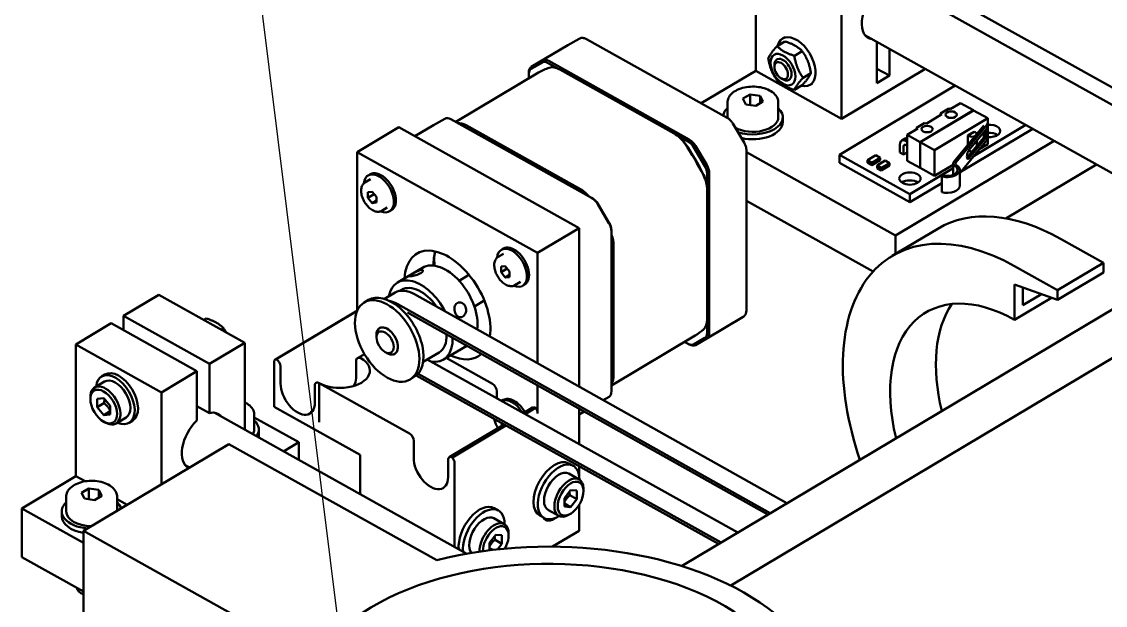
# Model space of a CAD drawing. Header units: millimetres. Extents: x -2685 to 3000, y -4484 to 2121.
# Drawn here: x 2041.8 to 2223.1, y 1636 to 1733.6 of the extents above; entities that cross this region are included whole.
import ezdxf

# ---------------------------------------------------------------- set-up
doc = ezdxf.new("R2010")
doc.units = ezdxf.units.MM
doc.header["$LTSCALE"] = 7.142857
doc.layers.add('Symbol (ISO)', color=7, linetype='Continuous', lineweight=25)
doc.layers.add('Visible (ISO)', color=7, linetype='Continuous', lineweight=50)

# ---------------------------------------------------------------- blocks, each defined once
blk = doc.blocks.new('Balloon3')
at = {"layer": 'Symbol (ISO)'}
blk.add_line((293.358, 227.884), (288.826, 264.399), dxfattribs=at)

msp = doc.modelspace()

# ---------------------------------------------------------------- linework, layer by layer
at = {"layer": 'Visible (ISO)'}
for p, q in [((2164.581, 1725.412), (2164.581, 1745.824)), ((2253.828, 1703.163), (2187.733, 1740.114)), ((2178.949, 1737.792), (2178.949, 1717.379)), ((2197.579, 1737.503), (2226.935, 1721.092)), ((2243.911, 1697.251), (2182.854, 1731.385)), ((2127.047, 1726.05), (2133.134, 1729.679)), ((2133.146, 1729.686), (2135.034, 1730.777)), ((2136.29, 1730.713), (2159.813, 1717.562)), ((2169.458, 1730.33), (2168.149, 1729.55)), ((2169.063, 1730.799), (2169.46, 1731.036)), ((2184.862, 1723.354), (2184.862, 1730.263)), ((2172.361, 1728.707), (2171.052, 1727.927)), ((2186.949, 1729.096), (2186.949, 1724.599)), ((2127.008, 1725.735), (2128.896, 1726.826)), ((2128.943, 1727.145), (2127.055, 1726.055)), ((2129.785, 1726.747), (2131.673, 1725.692)), ((2153.482, 1713.905), (2129.959, 1727.055)), ((2167.716, 1726.017), (2167.706, 1726.356)), ((2178.949, 1717.379), (2192.862, 1725.675)), ((2184.862, 1725.765), (2186.949, 1724.599)), ((2192.862, 1725.675), (2192.862, 1725.79)), ((2128.262, 1725.114), (2114.416, 1716.859)), ((2126.634, 1725.135), (2126.634, 1724.144)), ((2126.64, 1724.147), (2126.64, 1724.931)), ((2131.8, 1725.624), (2150.946, 1714.921)), ((2291.399, 1725.565), (2152.186, 1642.56)), ((2155.479, 1719.985), (2164.581, 1725.412)), ((2164.581, 1725.412), (2178.949, 1717.379)), ((2168.825, 1724.157), (2169.118, 1723.987)), ((2173.813, 1725.038), (2172.504, 1724.257)), ((2186.949, 1724.599), (2184.862, 1723.354)), ((2172.361, 1722.992), (2171.052, 1722.211)), ((2173.673, 1723.069), (2174.069, 1723.306)), ((2197.974, 1722.932), (2178.591, 1711.375)), ((2298.291, 1721.497), (2160.405, 1639.283)), ((2162.433, 1720.751), (2163.638, 1721.469)), ((2162.908, 1719.789), (2162.433, 1720.751)), ((2163.638, 1721.469), (2165.318, 1721.226)), ((2163.638, 1719.683), (2163.638, 1721.469)), ((2165.793, 1720.264), (2164.588, 1719.546)), ((2165.318, 1721.226), (2165.793, 1720.264)), ((2165.318, 1719.981), (2165.318, 1721.226)), ((2159.863, 1720.099), (2159.863, 1717.65)), ((2164.588, 1719.546), (2162.908, 1719.789)), ((2168.363, 1720.099), (2168.363, 1717.65)), ((2201.011, 1718.8), (2192.107, 1713.491)), ((2192.114, 1713.487), (2201.018, 1718.796)), ((2196.897, 1719.09), (2195.506, 1718.261)), ((2196.897, 1719.09), (2197.113, 1718.97)), ((2197.113, 1718.97), (2198.852, 1720.007)), ((2201.011, 1718.8), (2198.852, 1720.007)), ((2201.011, 1718.792), (2201.011, 1718.8)), ((2203.399, 1717.464), (2201.018, 1718.796)), ((2110.708, 1716.307), (2112.596, 1717.398)), ((2113.612, 1717.308), (2137.135, 1704.158)), ((2160.761, 1716.595), (2162.65, 1713.393)), ((2169.113, 1716.833), (2169.113, 1717.65)), ((2192.863, 1716.685), (2191.471, 1715.855)), ((2192.863, 1716.685), (2193.078, 1716.564)), ((2193.078, 1716.564), (2195.722, 1718.14)), ((2194.495, 1712.155), (2203.399, 1717.464)), ((2195.722, 1718.14), (2195.506, 1718.261)), ((2195.506, 1718.012), (2195.506, 1718.261)), ((2203.399, 1717.464), (2203.399, 1713.137)), ((2104.896, 1715.953), (2097.939, 1711.805)), ((2135.069, 1699.085), (2104.896, 1715.953)), ((2110.699, 1716.303), (2107.588, 1714.447)), ((2135.294, 1705.589), (2116.148, 1716.292)), ((2151.164, 1714.796), (2150.993, 1714.894)), ((2151.142, 1714.808), (2153.308, 1713.597)), ((2189.948, 1714.698), (2191.687, 1715.735)), ((2191.687, 1715.735), (2191.471, 1715.855)), ((2191.471, 1715.606), (2191.471, 1715.855)), ((2197.718, 1710.155), (2202.771, 1716.273)), ((2198.034, 1710.068), (2203.302, 1716.447)), ((2198.936, 1708.548), (2210.922, 1715.694)), ((2200.095, 1714.596), (2201.139, 1715.218)), ((2203.302, 1715.835), (2200.29, 1712.187)), ((2201.128, 1711.202), (2209.755, 1716.346)), ((2201.318, 1715.118), (2201.139, 1715.218)), ((2201.547, 1714.791), (2201.547, 1714.807)), ((2202.771, 1715.192), (2202.771, 1714.273)), ((2202.986, 1715.452), (2202.986, 1714.534)), ((2203.138, 1716.492), (2203.302, 1716.447)), ((2203.138, 1715.636), (2203.138, 1714.492)), ((2203.302, 1715.835), (2203.302, 1716.447)), ((2214.514, 1713.686), (2187.98, 1697.865)), ((2188.708, 1713.074), (2188.708, 1711.727)), ((2189.593, 1714.078), (2189.002, 1713.725)), ((2189.732, 1713.665), (2189.948, 1713.544)), ((2189.732, 1712.971), (2189.948, 1712.85)), ((2189.948, 1710.37), (2189.948, 1714.698)), ((2189.948, 1714.698), (2192.107, 1713.491)), ((2192.107, 1709.163), (2192.107, 1713.491)), ((2192.114, 1713.487), (2194.495, 1712.155)), ((2192.114, 1709.159), (2192.114, 1713.487)), ((2198.716, 1708.281), (2203.302, 1713.834)), ((2202.986, 1714.534), (2199.974, 1710.886)), ((2200.095, 1713.033), (2200.095, 1714.596)), ((2200.095, 1714.596), (2200.275, 1714.496)), ((2200.29, 1710.799), (2203.302, 1714.447)), ((2201.547, 1712.79), (2201.547, 1713.709)), ((2202.074, 1712.347), (2203.399, 1713.137)), ((2202.986, 1714.534), (2202.771, 1714.273)), ((2203.138, 1714.492), (2202.771, 1714.273)), ((2202.986, 1714.534), (2203.302, 1714.447)), ((2202.986, 1714.534), (2203.138, 1714.492)), ((2203.302, 1713.834), (2203.302, 1714.447)), ((2097.939, 1711.805), (2097.939, 1685.304)), ((2128.112, 1694.937), (2097.939, 1711.805)), ((2154.197, 1712.682), (2156.085, 1709.48)), ((2156.386, 1709.657), (2154.498, 1712.859)), ((2163.035, 1712.097), (2163.035, 1685.362)), ((2163.035, 1711.81), (2187.98, 1697.865)), ((2178.591, 1711.375), (2190.372, 1704.789)), ((2178.591, 1711.375), (2178.591, 1710.028)), ((2184.687, 1711.269), (2183.296, 1710.439)), ((2185.405, 1710.867), (2184.687, 1711.269)), ((2189.319, 1711.385), (2188.708, 1711.727)), ((2189.319, 1712.732), (2189.319, 1711.385)), ((2189.91, 1711.738), (2189.319, 1711.385)), ((2189.91, 1712.871), (2189.91, 1711.738)), ((2194.495, 1712.155), (2194.495, 1707.828)), ((2199.924, 1711.065), (2200.313, 1711.297)), ((2200.214, 1712.08), (2200.275, 1712.046)), ((2178.591, 1710.028), (2190.372, 1703.441)), ((2183.296, 1710.439), (2183.296, 1710.031)), ((2183.296, 1710.439), (2184.014, 1710.037)), ((2183.296, 1710.031), (2184.014, 1709.629)), ((2184.014, 1710.037), (2185.405, 1710.867)), ((2184.014, 1709.629), (2185.405, 1710.459)), ((2184.014, 1710.037), (2184.014, 1709.629)), ((2186.267, 1710.385), (2184.876, 1709.555)), ((2184.876, 1709.555), (2184.876, 1709.147)), ((2184.876, 1709.555), (2185.594, 1709.154)), ((2185.405, 1710.867), (2185.405, 1710.459)), ((2185.594, 1709.154), (2186.986, 1709.983)), ((2185.594, 1708.746), (2186.986, 1709.575)), ((2186.986, 1709.983), (2186.267, 1710.385)), ((2186.986, 1709.983), (2186.986, 1709.575)), ((2189.948, 1710.37), (2192.107, 1709.163)), ((2194.495, 1707.828), (2197.621, 1709.692)), ((2197.621, 1707.993), (2197.621, 1709.907)), ((2206.444, 1700.709), (2221.581, 1709.735)), ((2099.75, 1707.904), (2100.098, 1708.112)), ((2156.454, 1708.264), (2156.454, 1705.826)), ((2156.807, 1681.532), (2156.807, 1708.267)), ((2184.876, 1709.147), (2185.594, 1708.746)), ((2185.594, 1709.154), (2185.594, 1708.746)), ((2190.372, 1704.789), (2197.621, 1709.111)), ((2192.114, 1709.168), (2192.107, 1709.163)), ((2192.114, 1709.159), (2194.495, 1707.828)), ((2195.712, 1707.726), (2195.863, 1707.908)), ((2195.712, 1705.113), (2195.712, 1707.726)), ((2198.716, 1706.208), (2198.716, 1708.82)), ((2099.23, 1706.721), (2100.135, 1707.26)), ((2156.452, 1705.877), (2156.458, 1705.68)), ((2190.372, 1703.441), (2195.712, 1706.625)), ((2099.711, 1705.107), (2100.43, 1705.177)), ((2099.711, 1704.165), (2099.711, 1705.107)), ((2100.752, 1704.785), (2099.711, 1704.165)), ((2100.43, 1703.292), (2099.711, 1704.165)), ((2100.43, 1705.177), (2101.148, 1704.304)), ((2101.148, 1704.304), (2101.148, 1703.361)), ((2137.329, 1704.046), (2137.158, 1704.144)), ((2156.459, 1705.572), (2156.459, 1683.812)), ((2190.372, 1704.789), (2190.372, 1703.441)), ((2101.148, 1703.72), (2100.43, 1703.292)), ((2101.148, 1703.361), (2100.43, 1703.292)), ((2102.047, 1701.997), (2102.951, 1702.536)), ((2103.335, 1701.892), (2103.683, 1702.099)), ((2138.151, 1703.112), (2140.039, 1699.91)), ((2140.086, 1699.94), (2138.198, 1703.142)), ((2163.035, 1703.645), (2184.209, 1691.808)), ((2135.069, 1699.085), (2128.112, 1694.937)), ((2135.069, 1672.565), (2135.069, 1699.085)), ((2140.453, 1698.771), (2140.459, 1698.574)), ((2140.46, 1698.52), (2140.46, 1671.785)), ((2187.415, 1694.436), (2195.067, 1698.998)), ((2187.98, 1697.865), (2187.98, 1694.772)), ((2215.552, 1697.301), (2222.736, 1693.285)), ((2122.021, 1695.454), (2122.369, 1695.661)), ((2128.112, 1676.468), (2128.112, 1694.937)), ((2140.808, 1674.48), (2140.808, 1696.24)), ((2121.501, 1694.27), (2122.405, 1694.81)), ((2222.736, 1693.285), (2215.084, 1688.723)), ((2222.736, 1691.652), (2222.736, 1693.285)), ((2108.837, 1692.459), (2104.663, 1689.97)), ((2114.96, 1690.288), (2116.624, 1691.28)), ((2121.982, 1692.657), (2122.7, 1692.727)), ((2121.982, 1691.714), (2121.982, 1692.657)), ((2123.023, 1692.335), (2121.982, 1691.714)), ((2122.7, 1690.841), (2121.982, 1691.714)), ((2122.7, 1692.727), (2123.419, 1691.854)), ((2123.419, 1691.27), (2122.7, 1690.841)), ((2123.419, 1691.854), (2123.419, 1690.911)), ((2207.9, 1692.739), (2215.084, 1688.723)), ((2221.345, 1690.823), (2222.736, 1691.652)), ((2123.419, 1690.911), (2122.7, 1690.841)), ((2124.317, 1689.546), (2125.222, 1690.086)), ((2125.606, 1689.441), (2125.953, 1689.649)), ((2207.9, 1689.666), (2215.084, 1687.09)), ((2207.9, 1683.758), (2207.9, 1689.666)), ((2216.475, 1687.919), (2221.345, 1690.823)), ((2058.845, 1684.413), (2064.758, 1687.938)), ((2064.758, 1687.938), (2079.126, 1679.906)), ((2104.279, 1688.307), (2102.499, 1687.246)), ((2105.38, 1688.768), (2105.092, 1688.596)), ((2169.811, 1653.068), (2107.498, 1688.037)), ((2209.291, 1689.167), (2209.291, 1686.22)), ((2209.291, 1686.22), (2212.378, 1688.06)), ((2215.084, 1688.723), (2215.084, 1687.09)), ((2215.084, 1687.09), (2216.475, 1687.919)), ((2099.794, 1687.067), (2099.098, 1686.652)), ((2167.028, 1651.409), (2104.715, 1686.378)), ((2117.521, 1685.994), (2119.184, 1686.986)), ((2207.9, 1683.758), (2214.088, 1687.447)), ((2058.845, 1682.002), (2058.845, 1684.413)), ((2058.845, 1684.413), (2073.213, 1676.38)), ((2072.257, 1683.746), (2072.655, 1683.983)), ((2097.949, 1685.31), (2084.233, 1677.132)), ((2097.924, 1685.253), (2084.386, 1677.181)), ((2166.605, 1651.157), (2106.334, 1684.98)), ((2156.394, 1680.618), (2162.481, 1684.247)), ((2050.845, 1679.643), (2056.758, 1683.168)), ((2056.758, 1683.168), (2071.126, 1675.136)), ((2075.16, 1682.123), (2075.558, 1682.36)), ((2156.454, 1683.61), (2156.454, 1681.529)), ((2101.155, 1680.752), (2101.155, 1680.753)), ((2154.483, 1681.138), (2140.46, 1672.777)), ((2156.085, 1680.724), (2154.197, 1679.634)), ((2154.498, 1679.522), (2156.386, 1680.613)), ((2050.845, 1657.597), (2050.845, 1679.643)), ((2050.845, 1679.643), (2065.213, 1671.61)), ((2079.126, 1679.906), (2073.213, 1676.38)), ((2079.126, 1665.35), (2079.126, 1679.906)), ((2116.25, 1679.415), (2112.345, 1677.087)), ((2152.678, 1680.062), (2153.482, 1679.612)), ((2153.308, 1679.712), (2152.681, 1680.063)), ((2097.738, 1673.998), (2097.738, 1676.856)), ((2099.125, 1678.017), (2097.979, 1677.334)), ((2102.568, 1678.383), (2102.91, 1678.186)), ((2111.628, 1678.289), (2108.957, 1676.697)), ((2109.635, 1677.1), (2161.588, 1648.166)), ((2112.81, 1677.364), (2120.569, 1673.026)), ((2071.126, 1675.136), (2065.213, 1671.61)), ((2071.126, 1666.911), (2071.126, 1675.136)), ((2073.213, 1676.38), (2073.213, 1668.155)), ((2084.027, 1676.675), (2084.027, 1669.217)), ((2085.104, 1673.105), (2085.104, 1675.963)), ((2054.011, 1672.406), (2055.68, 1673.402)), ((2055.725, 1674.593), (2055.168, 1674.261)), ((2091.093, 1673.228), (2091.058, 1673.207)), ((2091.57, 1666.633), (2091.57, 1673.165)), ((2106.656, 1664.731), (2091.57, 1673.165)), ((2107.476, 1674.183), (2106.78, 1673.769)), ((2107.808, 1674.419), (2158.381, 1646.253)), ((2108.126, 1674.732), (2158.806, 1646.507)), ((2065.213, 1671.61), (2065.213, 1656.254)), ((2090.852, 1672.75), (2090.852, 1669.892)), ((2121.287, 1670.611), (2121.287, 1671.808)), ((2128.112, 1668.102), (2128.112, 1672.758)), ((2053.299, 1670.396), (2053.29, 1670.712)), ((2054.447, 1670.544), (2055.525, 1670.649)), ((2054.447, 1669.13), (2054.447, 1670.544)), ((2055.56, 1669.793), (2054.447, 1669.13)), ((2055.525, 1670.649), (2056.603, 1669.339)), ((2122.073, 1670.173), (2122.369, 1670.35)), ((2140.047, 1670.871), (2139.097, 1670.304)), ((2055.525, 1667.82), (2054.447, 1669.13)), ((2055.525, 1667.82), (2056.603, 1668.463)), ((2056.603, 1667.925), (2055.525, 1667.82)), ((2056.603, 1669.339), (2056.603, 1667.925)), ((2071.126, 1669.322), (2073.213, 1668.155)), ((2116.246, 1644.598), (2073.998, 1668.217)), ((2080.713, 1667.838), (2080.713, 1665.389)), ((2084.027, 1669.217), (2098.395, 1661.184)), ((2090.099, 1668.298), (2090.515, 1668.546)), ((2127.241, 1669.052), (2125.717, 1668.144)), ((2126.019, 1667.976), (2127.753, 1669.01)), ((2135.069, 1662.936), (2135.069, 1668.854)), ((2135.891, 1668.393), (2135.069, 1667.902)), ((2055.489, 1666.724), (2055.762, 1666.566)), ((2057.596, 1666.394), (2059.265, 1667.389)), ((2060.334, 1666.862), (2059.777, 1666.531)), ((2080.713, 1667.42), (2088.169, 1663.252)), ((2122.51, 1666.231), (2113.328, 1660.757)), ((2113.84, 1660.714), (2122.811, 1666.063)), ((2121.982, 1666.403), (2121.982, 1666.525)), ((2122.088, 1666.466), (2121.982, 1666.403)), ((2122.25, 1666.077), (2121.982, 1666.403)), ((2081.463, 1664.572), (2081.463, 1665.389)), ((2076.467, 1662.964), (2052.12, 1648.447)), ((2111.251, 1643.518), (2076.467, 1662.964)), ((2088.169, 1663.252), (2085.609, 1661.726)), ((2088.169, 1660.294), (2088.169, 1663.252)), ((2107.375, 1660.655), (2107.375, 1663.512)), ((2098.395, 1661.184), (2098.395, 1654.577)), ((2069.902, 1659.05), (2069.118, 1659.488)), ((2113.122, 1660.3), (2113.122, 1657.442)), ((2114.2, 1645.742), (2114.2, 1659.806)), ((2133.335, 1659.727), (2134.053, 1659.325)), ((2135.069, 1657.488), (2135.069, 1659.237)), ((2041.802, 1652.205), (2050.845, 1657.597)), ((2050.845, 1657.597), (2052.402, 1656.727)), ((2135.045, 1657.052), (2133.321, 1658.016)), ((2051.828, 1654.803), (2053.032, 1655.521)), ((2053.032, 1655.521), (2054.713, 1655.278)), ((2053.032, 1653.735), (2053.032, 1655.521)), ((2054.713, 1655.278), (2055.188, 1654.316)), ((2054.713, 1654.033), (2054.713, 1655.278)), ((2132.581, 1653.922), (2133.625, 1655.251)), ((2133.625, 1655.251), (2134.668, 1655.166)), ((2134.668, 1655.166), (2134.668, 1653.752)), ((2135.78, 1655.202), (2135.771, 1655.539)), ((2049.258, 1654.151), (2049.258, 1651.702)), ((2052.303, 1653.841), (2051.828, 1654.803)), ((2053.983, 1653.598), (2052.303, 1653.841)), ((2055.188, 1654.316), (2053.983, 1653.598)), ((2057.758, 1654.151), (2057.758, 1651.808)), ((2057.758, 1653.733), (2059.423, 1652.802)), ((2132.581, 1652.507), (2132.581, 1653.922)), ((2133.519, 1654.394), (2134.668, 1653.752)), ((2134.668, 1653.752), (2133.625, 1652.422)), ((2041.802, 1644.04), (2041.802, 1652.205)), ((2041.802, 1652.205), (2052.12, 1646.437)), ((2048.508, 1650.885), (2048.508, 1651.702)), ((2120.813, 1652.261), (2121.532, 1651.86)), ((2131.629, 1650.942), (2129.905, 1651.906)), ((2132.581, 1653.006), (2133.625, 1652.422)), ((2133.625, 1652.422), (2132.581, 1652.507)), ((2135.069, 1648.462), (2135.069, 1652.818)), ((2122.524, 1649.586), (2120.8, 1650.55)), ((2128.455, 1650.999), (2129.173, 1650.597)), ((2133.591, 1651.285), (2133.299, 1651.117)), ((2052.12, 1648.447), (2086.904, 1629.001)), ((2052.12, 1607.622), (2052.12, 1648.447)), ((2120.06, 1646.456), (2121.103, 1647.785)), ((2121.103, 1647.785), (2122.147, 1647.7)), ((2123.259, 1647.736), (2123.249, 1648.073)), ((2135.069, 1648.462), (2130.607, 1645.802)), ((2120.06, 1645.18), (2120.06, 1646.456)), ((2120.997, 1646.928), (2122.147, 1646.286)), ((2122.147, 1646.286), (2121.403, 1645.338)), ((2122.147, 1647.7), (2122.147, 1646.286)), ((2120.06, 1645.54), (2120.588, 1645.245)), ((2041.802, 1644.04), (2052.12, 1638.272)), ((2052.087, 1637.817), (2051.74, 1638.018))]:
    msp.add_line(p, q, dxfattribs=at)
for centre, major_axis, ratio, start_param, end_param in [((2185.905, 1735.408), (-2.513, -4.495), 0.5679804, 4.2146152, 6.5251304), ((2171.368, 1726.934), (2.305, -3.865), 0.5865704, 5.7586721, 9.9492912), ((2128.071, 1724.332), (-1.024, 1.718), 0.5865704, 6.2750046, 7.0604028), ((2127.897, 1724.228), (-0.896, 1.503), 0.5865704, 6.2750046, 7.0604028), ((2141.373, 1703.126), (-13.11, 21.988), 0.5865704, 6.1544115, 6.2831853), ((2129.785, 1725.319), (-0.896, 1.503), 0.5865704, 5.4896064, 6.2750046), ((2129.959, 1725.422), (-1.024, 1.718), 0.5865704, 5.4896064, 6.2750046), ((2131.8, 1722.358), (-2.048, 3.436), 0.5865704, 5.4896064, 6.1544115), ((2169.142, 1725.607), (1.024, -1.718), 0.5865704, 5.4732362, 10.234727), ((2164.113, 1717.65), (-5, 0), 0.5773503, 5.7283743, 6.182667), ((2164.113, 1717.65), (5, 0), 0.5773503, 4.1890454, 6.8379963), ((2113.612, 1715.675), (-1.024, 1.718), 0.5865704, 5.4896064, 6.2750046), ((2116.148, 1713.026), (-2.048, 3.436), 0.5865704, 5.4896064, 5.9908934), ((2164.113, 1717.65), (-4.25, 0), 0.5773503, 0, 0.0487275), ((2164.113, 1717.65), (4.25, 0), 0.5773503, 3.9539827, 6.2831853), ((2164.113, 1716.833), (5, 0), 0.5773503, 4.3182623, 6.2831853), ((2111.724, 1714.585), (-1.024, 1.718), 0.5865704, 6.2750046, 6.2831853), ((2150.946, 1711.655), (2.048, -3.436), 0.5865704, 1.6832087, 2.3480138), ((2151.12, 1711.759), (-1.92, 3.221), 0.5865704, 4.8248013, 5.4732362), ((2200.797, 1714.807), (0.75, 0), 0.5773503, 6.2438987, 7.0846836), ((2203.716, 1715.341), (1.787, 0), 0.5773503, 4.534164, 8.0322066), ((2203.716, 1713.993), (1.788, 0), 0.5773503, 0.7111612, 1.7490213), ((2203.716, 1713.993), (1.787, 0), 0.5773503, 0.7111612, 1.7490213), ((2141.373, 1703.126), (13.11, -21.988), 0.5865704, 1.4420225, 1.6832087), ((2141.547, 1703.23), (-12.982, 21.773), 0.5865704, 4.5836152, 4.8248013), ((2153.308, 1712.168), (0.896, -1.503), 0.5865704, 1.5626156, 2.3480138), ((2153.482, 1712.272), (-1.024, 1.718), 0.5865704, 4.7042083, 5.4896064), ((2189.732, 1712.501), (-0.73, 1.224), 0.5865704, 5.4896064, 7.0604028), ((2189.732, 1712.501), (-0.294, 0.494), 0.5865704, 5.4896064, 7.0604028), ((2190.323, 1712.854), (-0.73, 1.224), 0.5865704, 5.8645886, 6.2831853), ((2200.797, 1714.807), (0.75, 0), 0.5773503, 3.9430909, 5.4325699), ((2200.29, 1711.493), (-0.226, -0.82), 0.3514313, 3.8061191, 6.9477118), ((2200.797, 1712.357), (0.75, 0), 0.5773503, 3.9430909, 4.7595209), ((2155.196, 1708.966), (0.896, -1.503), 0.5865704, 0.7772175, 1.5626156), ((2155.37, 1709.07), (-1.024, 1.718), 0.5865704, 3.9188101, 4.7042082), ((2196.616, 1708.82), (2.1, 0), 0.5773503, 4.267438, 7.0368621), ((2196.616, 1708.82), (1.75, 0), 0.5773503, 4.267438, 7.0368621), ((2198.621, 1709.907), (-1, 0), 0.5773503, 5.8382343, 7.0368621), ((2198.621, 1709.907), (-0.65, 0), 0.5773503, 5.8382343, 7.0368621), ((2199.974, 1711.58), (-0.226, -0.82), 0.3514313, 0.5805346, 0.6645265), ((2101.543, 1704.898), (1.792, -3.006), 0.5865704, 5.6050992, 10.1028641), ((2101.891, 1705.105), (1.792, -3.006), 0.5865704, 0, 3.1415927), ((2153.586, 1707.179), (2.048, -3.436), 0.5865704, 0.7772175, 1.4420226), ((2153.76, 1707.282), (-1.92, 3.221), 0.5865704, 3.9515417, 4.5836152), ((2190.378, 1706.04), (1.788, 0), 0.5773503, 0.7111612, 2.4304314), ((2190.378, 1706.04), (1.787, 0), 0.5773503, 0.7111612, 2.4304314), ((2196.616, 1706.208), (2.1, 0), 0.5773503, 4.267438, 6.2831853), ((2135.294, 1702.323), (-2.048, 3.436), 0.5865704, 4.9883195, 5.4896064), ((2137.135, 1702.525), (1.024, -1.718), 0.5865704, 1.5626156, 2.3480138), ((2137.309, 1702.629), (-0.896, 1.503), 0.5865704, 4.7042083, 5.4732362), ((2164.113, 1704.586), (2.009, 0), 0.5773503, 4.1458494, 4.2419932), ((2215.552, 1664.642), (-20.485, 34.356), 0.5865704, 5.4896064, 6.2831853), ((2139.023, 1699.323), (1.024, -1.718), 0.5865704, 0.7772175, 1.5626156), ((2139.197, 1699.427), (-0.896, 1.503), 0.5865704, 3.9515417, 4.7042082), ((2137.934, 1697.846), (-2.048, 3.436), 0.5865704, 3.9188101, 4.4159261), ((2207.9, 1660.079), (-20.485, 34.356), 0.5865704, 5.4896064, 7.5101255), ((2113.026, 1686.224), (-5.121, 8.589), 0.5865704, 3.7582984, 7.0059196), ((2117.895, 1689.128), (5.121, -8.589), 0.5865704, 3.645964, 3.9584755), ((2123.813, 1692.448), (1.792, -3.006), 0.5865704, 5.6050992, 10.1028641), ((2124.161, 1692.655), (1.792, -3.006), 0.5865704, 0, 3.1415927), ((2112.678, 1686.017), (-3.841, 6.442), 0.5865704, 3.7715295, 6.2831853), ((2108.504, 1683.528), (-3.841, 6.442), 0.5865704, 4.6166146, 6.8644394), ((2108.504, 1683.528), (-3.124, 5.239), 0.5865704, 4.8306303, 6.2831853), ((2103.635, 1680.625), (3.841, -6.442), 0.5865704, 0, 3.1415927), ((2107.489, 1682.923), (-3.21, 5.384), 0.5865704, 5.4877412, 6.2831853), ((2104.707, 1681.264), (-3.21, 5.384), 0.5865704, 5.4877412, 5.7984586), ((2207.9, 1660.079), (-14.852, 24.908), 0.5865704, 5.4896064, 7.3703548), ((2215.552, 1664.642), (-14.852, 24.908), 0.5865704, 0.2649526, 1.0871695), ((2102.939, 1680.21), (1.28, -2.147), 0.5865704, 5.4732362, 10.334112), ((2102.939, 1680.21), (-1.28, 2.147), 0.5865704, 2.3316436, 6.4169016), ((2153.586, 1685.419), (2.048, -3.436), 0.5865704, 0.1124123, 0.7772175), ((2108.504, 1683.528), (3.841, -6.442), 0.5865704, 5.8188712, 7.0965995), ((2108.504, 1683.528), (3.124, -5.239), 0.5865704, 0, 0.8221555), ((2141.373, 1703.126), (13.11, -21.988), 0.5865704, 0, 0.1124124), ((2155.196, 1682.232), (0.896, -1.503), 0.5865704, 6.2750046, 7.0604028), ((2155.37, 1682.335), (1.024, -1.718), 0.5865704, 6.2750046, 7.0604028), ((2153.308, 1681.141), (0.896, -1.503), 0.5865704, 5.4896064, 6.2750046), ((2153.482, 1681.245), (1.024, -1.718), 0.5865704, 5.4896064, 6.2750046), ((2084.745, 1676.273), (-0.512, 0.859), 0.5865704, 6.0132052, 7.0604028), ((2084.386, 1676.364), (0.512, -0.859), 0.5865704, 0.7772175, 2.3480138), ((2095.048, 1675.239), (5, 0), 0.5773503, 3.9430909, 7.0846836), ((2113.026, 1686.224), (5.121, -8.589), 0.5865704, 5.5604511, 6.3994243), ((2057.473, 1670.396), (-2.305, 3.865), 0.5865704, 2.4619188, 6.9628591), ((2058.029, 1670.728), (-2.305, 3.865), 0.5865704, 3.1415927, 6.2831853), ((2057.473, 1670.396), (-1.792, 3.006), 0.5865704, 3.1415927, 6.2831853), ((2087.978, 1671.499), (2.048, -3.436), 0.5865704, 3.9188101, 7.0604028), ((2091.57, 1672.348), (-0.512, 0.859), 0.5865704, 5.4896064, 7.0604028), ((2137.934, 1676.086), (2.048, -3.436), 0.5865704, 0.2801015, 0.7772175), ((2055.803, 1669.4), (-1.792, 3.006), 0.5865704, 2.3316436, 7.0931344), ((2120.569, 1672.209), (0.512, -0.859), 0.5865704, 0.7772175, 2.3480138), ((2139.023, 1672.588), (1.024, -1.718), 0.5865704, 0, 0.7772175), ((2123.813, 1667.136), (-1.792, 3.006), 0.5865704, 4.7296086, 6.2533347), ((2124.161, 1667.344), (-1.792, 3.006), 0.5865704, 4.6810142, 6.2831853), ((2072.17, 1663.51), (2.513, 4.495), 0.5679804, 6.0412402, 6.7651161), ((2127.753, 1668.193), (-0.512, 0.859), 0.5865704, 5.4896064, 6.2831853), ((2127.394, 1668.503), (0.512, -0.859), 0.5865704, 0.7772175, 1.824415), ((2072.17, 1663.51), (-2.513, -4.495), 0.5679804, 4.2146152, 6.3220168), ((2076.463, 1665.389), (5, 0), 0.5773503, 5.8828887, 6.8379963), ((2076.463, 1665.389), (4.25, 0), 0.5773503, 5.952114, 6.2831853), ((2076.463, 1664.572), (5, 0), 0.5773503, 6.1129616, 6.2831853), ((2106.656, 1663.914), (0.512, -0.859), 0.5865704, 0.7772175, 2.3480138), ((2110.248, 1659.048), (2.048, -3.436), 0.5865704, 3.9188101, 7.0604028), ((2113.84, 1659.898), (-0.512, 0.859), 0.5865704, 5.4896064, 7.0604028), ((2113.481, 1660.208), (0.512, -0.859), 0.5865704, 0.7772175, 1.824415), ((2130.895, 1655.363), (-2.44, -4.364), 0.5679804, 3.1415927, 6.2831853), ((2131.613, 1654.961), (-2.44, -4.364), 0.5679804, 2.3458388, 7.0789391), ((2131.613, 1654.961), (-1.708, -3.055), 0.5679804, 3.1415927, 6.2831853), ((2133.337, 1653.997), (-1.708, -3.055), 0.5679804, 2.3799669, 7.044811), ((2053.508, 1651.702), (-5, 0), 0.5773503, 5.7283743, 7.7094493), ((2053.508, 1651.702), (5, 0), 0.5773503, 0.1767326, 0.554811), ((2053.508, 1651.702), (-4.25, 0), 0.5773503, 0, 1.5604017), ((2118.373, 1647.897), (2.44, 4.364), 0.5679804, 0, 2.4712041), ((2119.092, 1647.495), (2.44, 4.364), 0.5679804, 5.4874315, 8.7543894), ((2053.508, 1650.885), (-5, 0), 0.5773503, 0, 1.2896113), ((2119.092, 1647.495), (-1.708, -3.055), 0.5679804, 3.1415927, 6.0573279), ((2120.816, 1646.531), (1.708, 3.055), 0.5679804, 5.5215596, 8.6779517), ((2130.895, 1652.913), (-1.464, -2.619), 0.5679804, 5.9786313, 7.1904215), ((2130.027, 1618.957), (46.5, 0), 0.5773503, 5.6324444, 8.2696328), ((2121.103, 1646.371), (1.513, 2.706), 0.5679804, 4.6932967, 8.6531235), ((2130.027, 1618.957), (-41.5, 0), 0.5773503, 2.4325721, 8.5952025), ((2053.508, 1639.038), (-2.5, 0), 0.5773503, 0.105633, 0.982447), ((2053.508, 1638.638), (2.009, 0), 0.5773503, 3.9269908, 3.9501461)]:
    msp.add_ellipse(centre, major_axis=major_axis, ratio=ratio, start_param=start_param, end_param=end_param, dxfattribs=at)
for centre, major_axis, ratio in [((2169.142, 1725.607), (-1.485, 2.491), 0.5865704), ((2168.843, 1725.429), (-0.804, 1.349), 0.5865704), ((2197.279, 1718.073), (-0.95, 0), 0.5773503), ((2193.245, 1715.667), (-0.95, 0), 0.5773503), ((2190.378, 1707.388), (1.787, 0), 0.5773503), ((2102.939, 1680.21), (3.841, -6.442), 0.5865704), ((2102.591, 1680.003), (1.024, -1.718), 0.5865704), ((2055.525, 1669.234), (-1.588, 2.663), 0.5865704), ((2133.625, 1653.837), (-1.513, -2.706), 0.5679804)]:
    msp.add_ellipse(centre, major_axis=major_axis, ratio=ratio, dxfattribs=at)
for points, knots in [([(2133.134, 1729.679), (2133.134, 1729.679), (2133.135, 1729.68), (2133.137, 1729.681), (2133.138, 1729.681), (2133.139, 1729.682), (2133.14, 1729.683), (2133.142, 1729.684), (2133.143, 1729.684), (2133.144, 1729.685), (2133.145, 1729.686), (2133.146, 1729.686)], [2.3480137768, 2.3480137768, 2.3480137768, 2.3480137768, 2.3496499124, 2.3496499124, 2.351286048, 2.351286048, 2.3529221836, 2.3529221836, 2.3545583192, 2.3545583192, 2.3561944548, 2.3561944548, 2.3561944548, 2.3561944548]), ([(2135.034, 1730.777), (2135.113, 1730.822), (2135.197, 1730.856), (2135.371, 1730.903), (2135.459, 1730.914), (2135.635, 1730.918), (2135.721, 1730.91), (2135.891, 1730.878), (2135.974, 1730.854), (2136.135, 1730.792), (2136.214, 1730.755), (2136.29, 1730.713)], [2.35619453, 2.35619453, 2.35619453, 2.35619453, 2.51327415, 2.51327415, 2.67035378, 2.67035378, 2.8274334, 2.8274334, 2.98451303, 2.98451303, 3.14159265, 3.14159265, 3.14159265, 3.14159265]), ([(2159.863, 1720.099), (2159.863, 1720.365), (2159.925, 1720.629), (2160.162, 1721.138), (2160.346, 1721.38), (2160.83, 1721.837), (2161.145, 1722.045), (2161.867, 1722.391), (2162.278, 1722.527), (2163.142, 1722.711), (2163.595, 1722.76), (2164.501, 1722.768), (2164.954, 1722.728), (2165.821, 1722.562), (2166.234, 1722.436), (2166.984, 1722.102), (2167.32, 1721.894), (2167.865, 1721.406), (2168.079, 1721.128), (2168.31, 1720.59), (2168.363, 1720.345), (2168.363, 1720.099)], [2.3722946, 2.3722946, 2.3722946, 2.3722946, 2.6349032, 2.6349032, 2.9217379, 2.9217379, 3.2495681, 3.2495681, 3.5897658, 3.5897658, 3.9273066, 3.9273066, 4.2631117, 4.2631117, 4.6003574, 4.6003574, 4.9405063, 4.9405063, 5.2704786, 5.2704786, 5.5138873, 5.5138873, 5.5138873, 5.5138873]), ([(2159.813, 1717.562), (2159.889, 1717.52), (2159.963, 1717.472), (2160.106, 1717.366), (2160.175, 1717.308), (2160.309, 1717.184), (2160.373, 1717.118), (2160.495, 1716.979), (2160.553, 1716.906), (2160.662, 1716.755), (2160.714, 1716.676), (2160.761, 1716.595)], [3.14159265, 3.14159265, 3.14159265, 3.14159265, 3.29867228, 3.29867228, 3.4557519, 3.4557519, 3.61283153, 3.61283153, 3.76991115, 3.76991115, 3.92699078, 3.92699078, 3.92699078, 3.92699078]), ([(2162.65, 1713.393), (2162.697, 1713.313), (2162.741, 1713.229), (2162.821, 1713.06), (2162.857, 1712.974), (2162.919, 1712.8), (2162.946, 1712.713), (2162.989, 1712.536), (2163.006, 1712.448), (2163.029, 1712.272), (2163.035, 1712.184), (2163.035, 1712.097)], [3.92699086, 3.92699086, 3.92699086, 3.92699086, 4.08407048, 4.08407048, 4.24115011, 4.24115011, 4.39822973, 4.39822973, 4.55530936, 4.55530936, 4.71238898, 4.71238898, 4.71238898, 4.71238898]), ([(2102.047, 1701.997), (2101.897, 1701.908), (2101.728, 1701.854), (2101.361, 1701.817), (2101.163, 1701.839), (2100.744, 1701.959), (2100.523, 1702.066), (2100.09, 1702.354), (2099.879, 1702.537), (2099.49, 1702.957), (2099.313, 1703.193), (2099.009, 1703.696), (2098.883, 1703.961), (2098.69, 1704.499), (2098.625, 1704.771), (2098.567, 1705.298), (2098.573, 1705.553), (2098.667, 1706.015), (2098.753, 1706.225), (2098.975, 1706.529), (2099.094, 1706.639), (2099.23, 1706.721)], [3.9188101, 3.9188101, 3.9188101, 3.9188101, 4.1867047, 4.1867047, 4.4773336, 4.4773336, 4.8047463, 4.8047463, 5.1429009, 5.1429009, 5.4788828, 5.4788828, 5.8134113, 5.8134113, 6.1492194, 6.1492194, 6.4873676, 6.4873676, 6.815928, 6.815928, 7.0604028, 7.0604028, 7.0604028, 7.0604028]), ([(2124.317, 1689.546), (2124.168, 1689.457), (2123.998, 1689.404), (2123.631, 1689.367), (2123.433, 1689.389), (2123.014, 1689.509), (2122.794, 1689.616), (2122.361, 1689.904), (2122.149, 1690.087), (2121.761, 1690.507), (2121.584, 1690.743), (2121.28, 1691.245), (2121.153, 1691.511), (2120.961, 1692.049), (2120.896, 1692.321), (2120.837, 1692.848), (2120.844, 1693.103), (2120.938, 1693.565), (2121.023, 1693.774), (2121.245, 1694.079), (2121.364, 1694.189), (2121.501, 1694.27)], [3.9188101, 3.9188101, 3.9188101, 3.9188101, 4.1867047, 4.1867047, 4.4773336, 4.4773336, 4.8047463, 4.8047463, 5.1429009, 5.1429009, 5.4788828, 5.4788828, 5.8134113, 5.8134113, 6.1492194, 6.1492194, 6.4873676, 6.4873676, 6.815928, 6.815928, 7.0604028, 7.0604028, 7.0604028, 7.0604028]), ([(2106.897, 1691.048), (2106.993, 1691.062), (2107.12, 1691.084), (2107.404, 1691.146), (2107.562, 1691.185), (2107.862, 1691.272), (2108.024, 1691.326), (2108.323, 1691.447), (2108.461, 1691.514), (2108.571, 1691.579), (2108.68, 1691.644), (2108.775, 1691.716), (2108.904, 1691.851), (2108.937, 1691.914), (2108.946, 1692.01), (2108.922, 1692.051), (2108.815, 1692.095), (2108.732, 1692.099), (2108.54, 1692.072), (2108.417, 1692.039), (2108.148, 1691.942), (2108, 1691.877), (2107.72, 1691.742), (2107.569, 1691.663), (2107.284, 1691.507), (2107.151, 1691.429), (2106.932, 1691.299), (2106.832, 1691.237), (2106.689, 1691.138), (2106.645, 1691.101), (2106.616, 1691.052), (2106.63, 1691.037), (2106.722, 1691.028), (2106.801, 1691.035), (2106.897, 1691.048)], [0.56616688, 0.56616688, 0.56616688, 0.56616688, 0.61334682, 0.61334682, 0.66052676, 0.66052676, 0.70770797, 0.70770797, 0.75488917, 0.75488917, 0.75488917, 0.80207037, 0.80207037, 0.84925158, 0.84925158, 0.89643152, 0.89643152, 0.94361146, 0.94361146, 0.99079141, 0.99079141, 1.03797135, 1.03797135, 1.08515255, 1.08515255, 1.13233376, 1.13233376, 1.17951496, 1.17951496, 1.22669616, 1.22669616, 1.27387611, 1.27387611, 1.32105605, 1.32105605, 1.32105605, 1.32105605]), ([(2114.31, 1684.9), (2114.369, 1684.757), (2114.451, 1684.618), (2114.643, 1684.39), (2114.755, 1684.302), (2114.976, 1684.191), (2115.101, 1684.161), (2115.352, 1684.171), (2115.477, 1684.212), (2115.586, 1684.277), (2115.695, 1684.342), (2115.803, 1684.441), (2115.982, 1684.686), (2116.052, 1684.832), (2116.138, 1685.127), (2116.161, 1685.295), (2116.146, 1685.629), (2116.108, 1685.794), (2115.99, 1686.079), (2115.901, 1686.217), (2115.684, 1686.442), (2115.556, 1686.528), (2115.302, 1686.634), (2115.16, 1686.662), (2114.886, 1686.648), (2114.754, 1686.607), (2114.535, 1686.476), (2114.434, 1686.379), (2114.28, 1686.137), (2114.227, 1685.993), (2114.172, 1685.703), (2114.167, 1685.537), (2114.206, 1685.207), (2114.251, 1685.042), (2114.31, 1684.9)], [0.56616688, 0.56616688, 0.56616688, 0.56616688, 0.61334682, 0.61334682, 0.66052676, 0.66052676, 0.70770797, 0.70770797, 0.75488917, 0.75488917, 0.75488917, 0.80207037, 0.80207037, 0.84925158, 0.84925158, 0.89643152, 0.89643152, 0.94361146, 0.94361146, 0.99079141, 0.99079141, 1.03797135, 1.03797135, 1.08515255, 1.08515255, 1.13233376, 1.13233376, 1.17951496, 1.17951496, 1.22669616, 1.22669616, 1.27387611, 1.27387611, 1.32105605, 1.32105605, 1.32105605, 1.32105605]), ([(2163.035, 1685.362), (2163.035, 1685.276), (2163.029, 1685.19), (2163.004, 1685.022), (2162.984, 1684.938), (2162.93, 1684.776), (2162.895, 1684.697), (2162.806, 1684.547), (2162.753, 1684.476), (2162.629, 1684.349), (2162.558, 1684.293), (2162.481, 1684.247)], [4.71238898, 4.71238898, 4.71238898, 4.71238898, 4.86783247, 4.86783247, 5.02327596, 5.02327596, 5.17871945, 5.17871945, 5.33416294, 5.33416294, 5.48960643, 5.48960643, 5.48960643, 5.48960643]), ([(2097.738, 1676.856), (2097.738, 1676.958), (2097.76, 1677.06), (2097.846, 1677.228), (2097.911, 1677.294), (2098.056, 1677.378), (2098.146, 1677.402), (2098.336, 1677.394), (2098.436, 1677.363), (2098.526, 1677.312)], [0.30222774, 0.30222774, 0.30222774, 0.30222774, 0.34000726, 0.34000726, 0.37778679, 0.37778679, 0.4155642, 0.4155642, 0.45334161, 0.45334161, 0.45334161, 0.45334161]), ([(2091.57, 1673.165), (2091.48, 1673.215), (2091.387, 1673.251), (2091.223, 1673.274), (2091.152, 1673.262), (2091.096, 1673.23), (2091.095, 1673.229), (2091.093, 1673.228)], [0.151113868, 0.151113868, 0.151113868, 0.151113868, 0.188891277, 0.188891277, 0.226668686, 0.226668686, 0.227489728, 0.227489728, 0.227489728, 0.227489728]), ([(2079.126, 1669.93), (2079.435, 1669.778), (2079.712, 1669.596), (2080.215, 1669.146), (2080.429, 1668.867), (2080.66, 1668.329), (2080.713, 1668.084), (2080.713, 1667.838)], [4.65176556, 4.65176556, 4.65176556, 4.65176556, 4.94050631, 4.94050631, 5.27047857, 5.27047857, 5.51388726, 5.51388726, 5.51388726, 5.51388726]), ([(2090.244, 1668.223), (2090.239, 1668.223), (2090.235, 1668.223), (2090.179, 1668.223), (2090.131, 1668.248), (2090.099, 1668.298)], [0.354447863, 0.354447863, 0.354447863, 0.354447863, 0.360411346, 0.360411346, 0.430350468, 0.430350468, 0.430350468, 0.430350468]), ([(2121.474, 1665.614), (2121.46, 1665.637), (2121.445, 1665.66), (2121.28, 1665.934), (2121.153, 1666.2), (2120.977, 1666.691), (2120.919, 1666.916), (2120.885, 1667.136)], [5.4477852, 5.4477852, 5.4477852, 5.4477852, 5.47888279, 5.47888279, 5.81341128, 5.81341128, 6.09180114, 6.09180114, 6.09180114, 6.09180114]), ([(2049.258, 1654.151), (2049.258, 1654.416), (2049.32, 1654.681), (2049.557, 1655.19), (2049.74, 1655.432), (2050.225, 1655.889), (2050.54, 1656.097), (2051.262, 1656.443), (2051.672, 1656.579), (2052.536, 1656.763), (2052.99, 1656.812), (2053.896, 1656.82), (2054.349, 1656.78), (2055.216, 1656.614), (2055.629, 1656.488), (2056.379, 1656.154), (2056.714, 1655.946), (2057.26, 1655.458), (2057.473, 1655.18), (2057.705, 1654.642), (2057.758, 1654.397), (2057.758, 1654.151)], [2.3722946, 2.3722946, 2.3722946, 2.3722946, 2.6349032, 2.6349032, 2.9217379, 2.9217379, 3.2495681, 3.2495681, 3.5897658, 3.5897658, 3.9273066, 3.9273066, 4.2631117, 4.2631117, 4.6003574, 4.6003574, 4.9405063, 4.9405063, 5.2704786, 5.2704786, 5.5138873, 5.5138873, 5.5138873, 5.5138873])]:
    msp.add_open_spline(points, degree=3, knots=knots, dxfattribs=at)
for points, weights in [([(2166.697, 1727.504), (2167.017, 1728.285), (2168.149, 1729.55)], [1, 1.15470053838, 1]), ([(2168.149, 1729.55), (2169.195, 1728.496), (2171.052, 1727.927)], [1, 1.15470053838, 1]), ([(2172.361, 1728.707), (2171.315, 1729.761), (2169.458, 1730.33)], [1, 1.15470053838, 1]), ([(2168.149, 1723.834), (2167.017, 1725.427), (2166.697, 1727.504)], [1, 1.15470053838, 1]), ([(2171.052, 1727.927), (2171.372, 1725.85), (2172.504, 1724.257)], [1, 1.15470053838, 1]), ([(2173.813, 1725.038), (2173.493, 1727.114), (2172.361, 1728.707)], [1, 1.15470053838, 1]), ([(2172.504, 1724.257), (2171.372, 1722.992), (2171.052, 1722.211)], [1, 1.15470053838, 1]), ([(2172.361, 1722.992), (2173.493, 1724.257), (2173.813, 1725.038)], [1, 1.15470053838, 1]), ([(2171.052, 1722.211), (2169.195, 1722.781), (2168.149, 1723.834)], [1, 1.15470053838, 1]), ([(2075.558, 1682.36), (2074.512, 1683.413), (2072.655, 1683.983)], [1, 1.15470053838, 1]), ([(2076.023, 1681.641), (2075.818, 1681.993), (2075.558, 1682.36)], [1.05051083121, 1.0317867119, 1]), ([(2101.502, 1682.238), (2101.155, 1681.351), (2101.155, 1680.806)], [5.11111111113, 5.74999999999, 5.75]), ([(2055.653, 1670.493), (2055.645, 1670.189), (2055.56, 1669.793)], [1.07665432967, 1.07001330053, 1]), ([(2055.56, 1669.793), (2056.247, 1669.262), (2056.603, 1668.556)], [1, 1.14819496248, 1.01246399768]), ([(2133.519, 1654.394), (2133.444, 1654.732), (2133.427, 1654.999)], [1, 1.05937705435, 1.07317398829]), ([(2132.581, 1653.285), (2132.9, 1653.896), (2133.519, 1654.394)], [1.03573417694, 1.13408664146, 1]), ([(2120.06, 1645.819), (2120.378, 1646.431), (2120.997, 1646.928)], [1.03573417694, 1.13408664146, 1]), ([(2120.997, 1646.928), (2120.922, 1647.266), (2120.906, 1647.534)], [1, 1.05937705435, 1.07317398829])]:
    msp.add_rational_spline(points, weights, degree=2, dxfattribs=at)
for points in [[(2110.831, 1694.559), (2110.796, 1693.997), (2110.812, 1693.405), (2110.876, 1692.796)], [(2097.374, 1672.683), (2097.621, 1673.055), (2097.738, 1673.515), (2097.738, 1673.998)]]:
    msp.add_open_spline(points, degree=3, dxfattribs=at)

# ---------------------------------------------------------------- block references
at = {"layer": 'Symbol (ISO)', "xscale": 7.142857142857142, "yscale": 7.142857142857142, "zscale": 7.142857142857142}
msp.add_blockref('Balloon3', (0, 0), dxfattribs=at)

doc.saveas('drawing.dxf')
